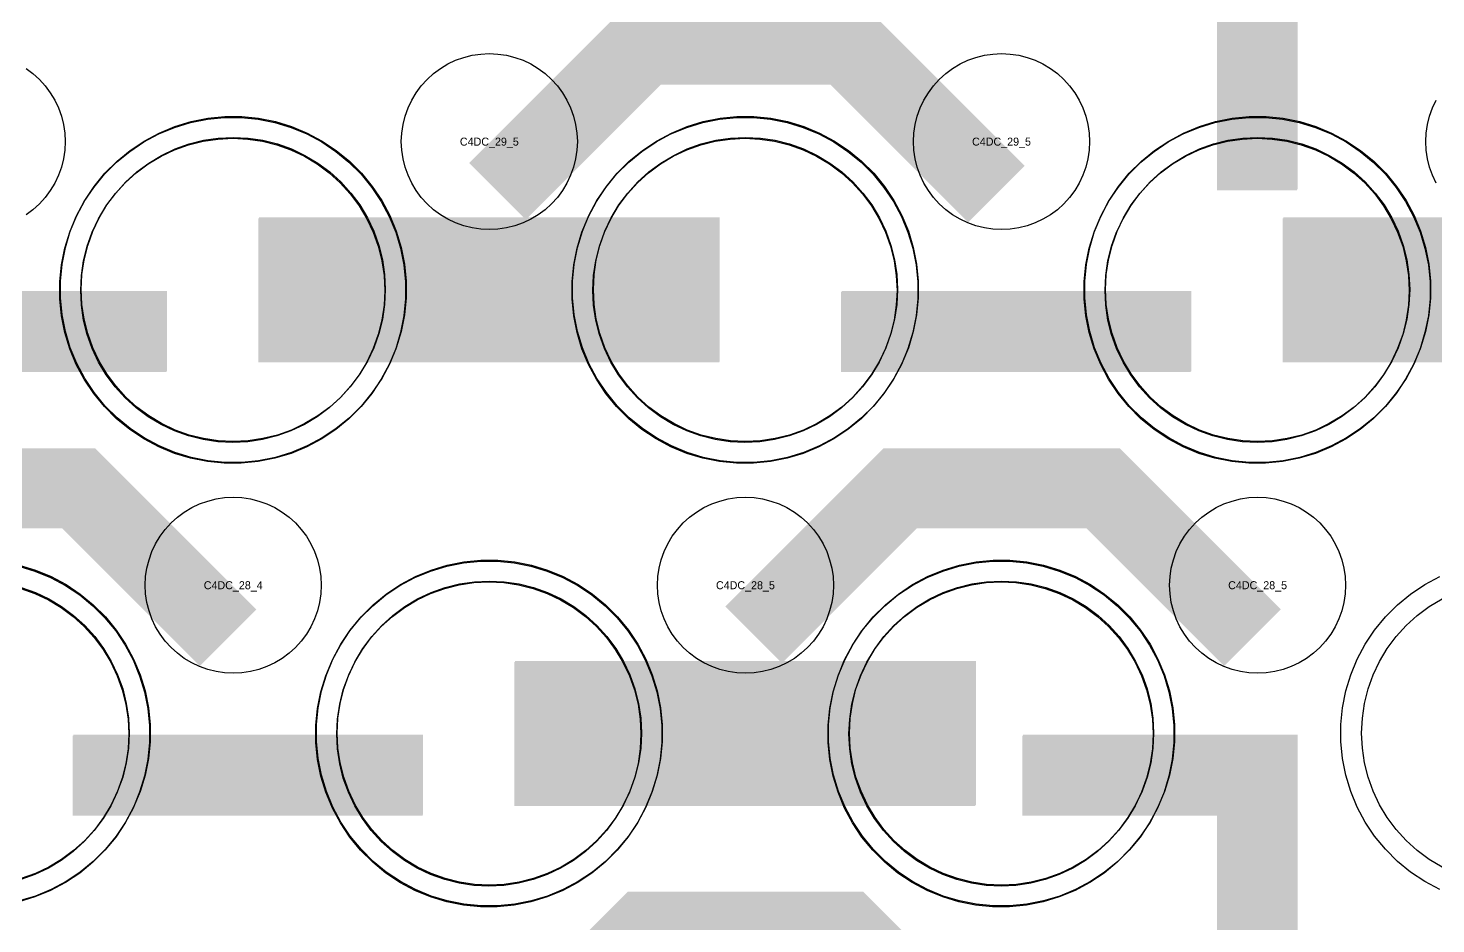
# Model space of a CAD drawing. Extents: x -11880 to 11880, y -14992 to 14992.
# Drawn here: x -10544.1 to -10104.3, y -11019.4 to -10739.6 of the extents above; entities that cross this region are included whole.
import ezdxf
from ezdxf.enums import TextEntityAlignment as Align

# ---------------------------------------------------------------- set-up
doc = ezdxf.new("R2010")
doc.units = 0
doc.header["$MEASUREMENT"] = 0
for name, color, linetype in [('GDS_775_DT_237', 138, 'CONTINUOUS'), ('RDL1_FS', 34, 'CONTINUOUS'), ('RDL_BS', 160, 'CONTINUOUS')]:
    doc.layers.add(name, color=color, linetype=linetype)

msp = doc.modelspace()

# ---------------------------------------------------------------- linework, layer by layer
at = {"layer": 'RDL1_FS', "color": 241, "true_color": 0xf7abae}
for points in [[(-10480.149, -10868.996), (-10484.806, -10868.767), (-10489.417, -10868.083), (-10493.94, -10866.951), (-10498.33, -10865.379), (-10502.544, -10863.387), (-10506.544, -10860.989), (-10510.289, -10858.211), (-10513.743, -10855.081), (-10516.873, -10851.627), (-10519.651, -10847.882), (-10522.049, -10843.882), (-10524.041, -10839.668), (-10525.613, -10835.278), (-10526.745, -10830.755), (-10527.429, -10826.144), (-10527.658, -10821.487), (-10527.429, -10816.83), (-10526.745, -10812.219), (-10525.613, -10807.696), (-10524.041, -10803.306), (-10522.049, -10799.092), (-10519.651, -10795.092), (-10516.873, -10791.347), (-10513.743, -10787.893), (-10510.289, -10784.763), (-10506.544, -10781.985), (-10502.544, -10779.587), (-10498.33, -10777.595), (-10493.94, -10776.023), (-10489.417, -10774.891), (-10484.806, -10774.207), (-10480.149, -10773.978), (-10475.492, -10774.207), (-10470.881, -10774.891), (-10466.358, -10776.023), (-10461.968, -10777.595), (-10457.754, -10779.587), (-10453.754, -10781.985), (-10450.009, -10784.763), (-10446.555, -10787.893), (-10443.425, -10791.347), (-10440.647, -10795.092), (-10438.249, -10799.092), (-10436.257, -10803.306), (-10434.685, -10807.696), (-10433.553, -10812.219), (-10432.869, -10816.83), (-10432.64, -10821.487), (-10432.869, -10826.144), (-10433.553, -10830.755), (-10434.685, -10835.278), (-10436.257, -10839.668), (-10438.249, -10843.882), (-10440.647, -10847.882), (-10443.425, -10851.627), (-10446.555, -10855.081), (-10450.009, -10858.211), (-10453.754, -10860.989), (-10457.754, -10863.387), (-10461.968, -10865.379), (-10466.358, -10866.951), (-10470.881, -10868.083), (-10475.492, -10868.767)], [(-10320.149, -10868.996), (-10324.806, -10868.767), (-10329.417, -10868.083), (-10333.94, -10866.951), (-10338.33, -10865.379), (-10342.544, -10863.387), (-10346.544, -10860.989), (-10350.289, -10858.211), (-10353.743, -10855.081), (-10356.873, -10851.627), (-10359.651, -10847.882), (-10362.049, -10843.882), (-10364.041, -10839.668), (-10365.613, -10835.278), (-10366.745, -10830.755), (-10367.429, -10826.144), (-10367.658, -10821.487), (-10367.429, -10816.83), (-10366.745, -10812.219), (-10365.613, -10807.696), (-10364.041, -10803.306), (-10362.049, -10799.092), (-10359.651, -10795.092), (-10356.873, -10791.347), (-10353.743, -10787.893), (-10350.289, -10784.763), (-10346.544, -10781.985), (-10342.544, -10779.587), (-10338.33, -10777.595), (-10333.94, -10776.023), (-10329.417, -10774.891), (-10324.806, -10774.207), (-10320.149, -10773.978), (-10315.492, -10774.207), (-10310.881, -10774.891), (-10306.358, -10776.023), (-10301.968, -10777.595), (-10297.754, -10779.587), (-10293.754, -10781.985), (-10290.009, -10784.763), (-10286.555, -10787.893), (-10283.425, -10791.347), (-10280.647, -10795.092), (-10278.249, -10799.092), (-10276.257, -10803.306), (-10274.685, -10807.696), (-10273.553, -10812.219), (-10272.869, -10816.83), (-10272.64, -10821.487), (-10272.869, -10826.144), (-10273.553, -10830.755), (-10274.685, -10835.278), (-10276.257, -10839.668), (-10278.249, -10843.882), (-10280.647, -10847.882), (-10283.425, -10851.627), (-10286.555, -10855.081), (-10290.009, -10858.211), (-10293.754, -10860.989), (-10297.754, -10863.387), (-10301.968, -10865.379), (-10306.358, -10866.951), (-10310.881, -10868.083), (-10315.492, -10868.767)], [(-10160.149, -10868.996), (-10164.806, -10868.767), (-10169.417, -10868.083), (-10173.94, -10866.951), (-10178.33, -10865.379), (-10182.544, -10863.387), (-10186.544, -10860.989), (-10190.289, -10858.211), (-10193.743, -10855.081), (-10196.873, -10851.627), (-10199.651, -10847.882), (-10202.049, -10843.882), (-10204.041, -10839.668), (-10205.613, -10835.278), (-10206.745, -10830.755), (-10207.429, -10826.144), (-10207.658, -10821.487), (-10207.429, -10816.83), (-10206.745, -10812.219), (-10205.613, -10807.696), (-10204.041, -10803.306), (-10202.049, -10799.092), (-10199.651, -10795.092), (-10196.873, -10791.347), (-10193.743, -10787.893), (-10190.289, -10784.763), (-10186.544, -10781.985), (-10182.544, -10779.587), (-10178.33, -10777.595), (-10173.94, -10776.023), (-10169.417, -10774.891), (-10164.806, -10774.207), (-10160.149, -10773.978), (-10155.492, -10774.207), (-10150.881, -10774.891), (-10146.358, -10776.023), (-10141.968, -10777.595), (-10137.754, -10779.587), (-10133.754, -10781.985), (-10130.009, -10784.763), (-10126.555, -10787.893), (-10123.425, -10791.347), (-10120.647, -10795.092), (-10118.249, -10799.092), (-10116.257, -10803.306), (-10114.685, -10807.696), (-10113.553, -10812.219), (-10112.869, -10816.83), (-10112.64, -10821.487), (-10112.869, -10826.144), (-10113.553, -10830.755), (-10114.685, -10835.278), (-10116.257, -10839.668), (-10118.249, -10843.882), (-10120.647, -10847.882), (-10123.425, -10851.627), (-10126.555, -10855.081), (-10130.009, -10858.211), (-10133.754, -10860.989), (-10137.754, -10863.387), (-10141.968, -10865.379), (-10146.358, -10866.951), (-10150.881, -10868.083), (-10155.492, -10868.767)], [(-10400.149, -11007.561), (-10404.806, -11007.332), (-10409.417, -11006.648), (-10413.94, -11005.516), (-10418.33, -11003.944), (-10422.544, -11001.952), (-10426.544, -10999.554), (-10430.289, -10996.776), (-10433.743, -10993.646), (-10436.873, -10990.192), (-10439.651, -10986.447), (-10442.049, -10982.447), (-10444.041, -10978.233), (-10445.613, -10973.843), (-10446.745, -10969.32), (-10447.429, -10964.709), (-10447.658, -10960.052), (-10447.429, -10955.395), (-10446.745, -10950.784), (-10445.613, -10946.261), (-10444.041, -10941.871), (-10442.049, -10937.657), (-10439.651, -10933.657), (-10436.873, -10929.912), (-10433.743, -10926.458), (-10430.289, -10923.328), (-10426.544, -10920.55), (-10422.544, -10918.152), (-10418.33, -10916.16), (-10413.94, -10914.588), (-10409.417, -10913.456), (-10404.806, -10912.772), (-10400.149, -10912.543), (-10395.492, -10912.772), (-10390.881, -10913.456), (-10386.358, -10914.588), (-10381.968, -10916.16), (-10377.754, -10918.152), (-10373.754, -10920.55), (-10370.009, -10923.328), (-10366.555, -10926.458), (-10363.425, -10929.912), (-10360.647, -10933.657), (-10358.249, -10937.657), (-10356.257, -10941.871), (-10354.685, -10946.261), (-10353.553, -10950.784), (-10352.869, -10955.395), (-10352.64, -10960.052), (-10352.869, -10964.709), (-10353.553, -10969.32), (-10354.685, -10973.843), (-10356.257, -10978.233), (-10358.249, -10982.447), (-10360.647, -10986.447), (-10363.425, -10990.192), (-10366.555, -10993.646), (-10370.009, -10996.776), (-10373.754, -10999.554), (-10377.754, -11001.952), (-10381.968, -11003.944), (-10386.358, -11005.516), (-10390.881, -11006.648), (-10395.492, -11007.332)], [(-10240.149, -11007.561), (-10244.806, -11007.332), (-10249.417, -11006.648), (-10253.94, -11005.516), (-10258.33, -11003.944), (-10262.544, -11001.952), (-10266.544, -10999.554), (-10270.289, -10996.776), (-10273.743, -10993.646), (-10276.873, -10990.192), (-10279.651, -10986.447), (-10282.049, -10982.447), (-10284.041, -10978.233), (-10285.613, -10973.843), (-10286.745, -10969.32), (-10287.429, -10964.709), (-10287.658, -10960.052), (-10287.429, -10955.395), (-10286.745, -10950.784), (-10285.613, -10946.261), (-10284.041, -10941.871), (-10282.049, -10937.657), (-10279.651, -10933.657), (-10276.873, -10929.912), (-10273.743, -10926.458), (-10270.289, -10923.328), (-10266.544, -10920.55), (-10262.544, -10918.152), (-10258.33, -10916.16), (-10253.94, -10914.588), (-10249.417, -10913.456), (-10244.806, -10912.772), (-10240.149, -10912.543), (-10235.492, -10912.772), (-10230.881, -10913.456), (-10226.358, -10914.588), (-10221.968, -10916.16), (-10217.754, -10918.152), (-10213.754, -10920.55), (-10210.009, -10923.328), (-10206.555, -10926.458), (-10203.425, -10929.912), (-10200.647, -10933.657), (-10198.249, -10937.657), (-10196.257, -10941.871), (-10194.685, -10946.261), (-10193.553, -10950.784), (-10192.869, -10955.395), (-10192.64, -10960.052), (-10192.869, -10964.709), (-10193.553, -10969.32), (-10194.685, -10973.843), (-10196.257, -10978.233), (-10198.249, -10982.447), (-10200.647, -10986.447), (-10203.425, -10990.192), (-10206.555, -10993.646), (-10210.009, -10996.776), (-10213.754, -10999.554), (-10217.754, -11001.952), (-10221.968, -11003.944), (-10226.358, -11005.516), (-10230.881, -11006.648), (-10235.492, -11007.332)]]:
    msp.add_lwpolyline(points, close=True, dxfattribs=at)
at = {"layer": 'RDL1_FS'}
for points in [[(-10480, -10868.714), (-10484.657, -10868.485), (-10489.268, -10867.801), (-10493.791, -10866.669), (-10498.181, -10865.097), (-10502.395, -10863.105), (-10506.395, -10860.707), (-10510.14, -10857.929), (-10513.594, -10854.799), (-10516.724, -10851.345), (-10519.502, -10847.6), (-10521.9, -10843.6), (-10523.892, -10839.386), (-10525.464, -10834.996), (-10526.596, -10830.473), (-10527.28, -10825.862), (-10527.509, -10821.205), (-10527.28, -10816.548), (-10526.596, -10811.937), (-10525.464, -10807.414), (-10523.892, -10803.024), (-10521.9, -10798.81), (-10519.502, -10794.81), (-10516.724, -10791.065), (-10513.594, -10787.611), (-10510.14, -10784.481), (-10506.395, -10781.703), (-10502.395, -10779.305), (-10498.181, -10777.313), (-10493.791, -10775.741), (-10489.268, -10774.609), (-10484.657, -10773.925), (-10480, -10773.696), (-10475.343, -10773.925), (-10470.732, -10774.609), (-10466.209, -10775.741), (-10461.819, -10777.313), (-10457.605, -10779.305), (-10453.605, -10781.703), (-10449.86, -10784.481), (-10446.406, -10787.611), (-10443.276, -10791.065), (-10440.498, -10794.81), (-10438.1, -10798.81), (-10436.108, -10803.024), (-10434.536, -10807.414), (-10433.404, -10811.937), (-10432.72, -10816.548), (-10432.491, -10821.205), (-10432.72, -10825.862), (-10433.404, -10830.473), (-10434.536, -10834.996), (-10436.108, -10839.386), (-10438.1, -10843.6), (-10440.498, -10847.6), (-10443.276, -10851.345), (-10446.406, -10854.799), (-10449.86, -10857.929), (-10453.605, -10860.707), (-10457.605, -10863.105), (-10461.819, -10865.097), (-10466.209, -10866.669), (-10470.732, -10867.801), (-10475.343, -10868.485)], [(-10320, -10868.714), (-10324.657, -10868.485), (-10329.268, -10867.801), (-10333.791, -10866.669), (-10338.181, -10865.097), (-10342.395, -10863.105), (-10346.395, -10860.707), (-10350.14, -10857.929), (-10353.594, -10854.799), (-10356.724, -10851.345), (-10359.502, -10847.6), (-10361.9, -10843.6), (-10363.892, -10839.386), (-10365.464, -10834.996), (-10366.596, -10830.473), (-10367.28, -10825.862), (-10367.509, -10821.205), (-10367.28, -10816.548), (-10366.596, -10811.937), (-10365.464, -10807.414), (-10363.892, -10803.024), (-10361.9, -10798.81), (-10359.502, -10794.81), (-10356.724, -10791.065), (-10353.594, -10787.611), (-10350.14, -10784.481), (-10346.395, -10781.703), (-10342.395, -10779.305), (-10338.181, -10777.313), (-10333.791, -10775.741), (-10329.268, -10774.609), (-10324.657, -10773.925), (-10320, -10773.696), (-10315.343, -10773.925), (-10310.732, -10774.609), (-10306.209, -10775.741), (-10301.819, -10777.313), (-10297.605, -10779.305), (-10293.605, -10781.703), (-10289.86, -10784.481), (-10286.406, -10787.611), (-10283.276, -10791.065), (-10280.498, -10794.81), (-10278.1, -10798.81), (-10276.108, -10803.024), (-10274.536, -10807.414), (-10273.404, -10811.937), (-10272.72, -10816.548), (-10272.491, -10821.205), (-10272.72, -10825.862), (-10273.404, -10830.473), (-10274.536, -10834.996), (-10276.108, -10839.386), (-10278.1, -10843.6), (-10280.498, -10847.6), (-10283.276, -10851.345), (-10286.406, -10854.799), (-10289.86, -10857.929), (-10293.605, -10860.707), (-10297.605, -10863.105), (-10301.819, -10865.097), (-10306.209, -10866.669), (-10310.732, -10867.801), (-10315.343, -10868.485)], [(-10160, -10868.714), (-10164.657, -10868.485), (-10169.268, -10867.801), (-10173.791, -10866.669), (-10178.181, -10865.097), (-10182.395, -10863.105), (-10186.395, -10860.707), (-10190.14, -10857.929), (-10193.594, -10854.799), (-10196.724, -10851.345), (-10199.502, -10847.6), (-10201.9, -10843.6), (-10203.892, -10839.386), (-10205.464, -10834.996), (-10206.596, -10830.473), (-10207.28, -10825.862), (-10207.509, -10821.205), (-10207.28, -10816.548), (-10206.596, -10811.937), (-10205.464, -10807.414), (-10203.892, -10803.024), (-10201.9, -10798.81), (-10199.502, -10794.81), (-10196.724, -10791.065), (-10193.594, -10787.611), (-10190.14, -10784.481), (-10186.395, -10781.703), (-10182.395, -10779.305), (-10178.181, -10777.313), (-10173.791, -10775.741), (-10169.268, -10774.609), (-10164.657, -10773.925), (-10160, -10773.696), (-10155.343, -10773.925), (-10150.732, -10774.609), (-10146.209, -10775.741), (-10141.819, -10777.313), (-10137.605, -10779.305), (-10133.605, -10781.703), (-10129.86, -10784.481), (-10126.406, -10787.611), (-10123.276, -10791.065), (-10120.498, -10794.81), (-10118.1, -10798.81), (-10116.108, -10803.024), (-10114.536, -10807.414), (-10113.404, -10811.937), (-10112.72, -10816.548), (-10112.491, -10821.205), (-10112.72, -10825.862), (-10113.404, -10830.473), (-10114.536, -10834.996), (-10116.108, -10839.386), (-10118.1, -10843.6), (-10120.498, -10847.6), (-10123.276, -10851.345), (-10126.406, -10854.799), (-10129.86, -10857.929), (-10133.605, -10860.707), (-10137.605, -10863.105), (-10141.819, -10865.097), (-10146.209, -10866.669), (-10150.732, -10867.801), (-10155.343, -10868.485)], [(-10400, -11007.279), (-10404.657, -11007.05), (-10409.268, -11006.366), (-10413.791, -11005.234), (-10418.181, -11003.662), (-10422.395, -11001.67), (-10426.395, -10999.272), (-10430.14, -10996.494), (-10433.594, -10993.364), (-10436.724, -10989.91), (-10439.502, -10986.165), (-10441.9, -10982.165), (-10443.892, -10977.951), (-10445.464, -10973.561), (-10446.596, -10969.038), (-10447.28, -10964.427), (-10447.509, -10959.77), (-10447.28, -10955.113), (-10446.596, -10950.502), (-10445.464, -10945.979), (-10443.892, -10941.589), (-10441.9, -10937.375), (-10439.502, -10933.375), (-10436.724, -10929.63), (-10433.594, -10926.176), (-10430.14, -10923.046), (-10426.395, -10920.268), (-10422.395, -10917.87), (-10418.181, -10915.878), (-10413.791, -10914.306), (-10409.268, -10913.174), (-10404.657, -10912.49), (-10400, -10912.261), (-10395.343, -10912.49), (-10390.732, -10913.174), (-10386.209, -10914.306), (-10381.819, -10915.878), (-10377.605, -10917.87), (-10373.605, -10920.268), (-10369.86, -10923.046), (-10366.406, -10926.176), (-10363.276, -10929.63), (-10360.498, -10933.375), (-10358.1, -10937.375), (-10356.108, -10941.589), (-10354.536, -10945.979), (-10353.404, -10950.502), (-10352.72, -10955.113), (-10352.491, -10959.77), (-10352.72, -10964.427), (-10353.404, -10969.038), (-10354.536, -10973.561), (-10356.108, -10977.951), (-10358.1, -10982.165), (-10360.498, -10986.165), (-10363.276, -10989.91), (-10366.406, -10993.364), (-10369.86, -10996.494), (-10373.605, -10999.272), (-10377.605, -11001.67), (-10381.819, -11003.662), (-10386.209, -11005.234), (-10390.732, -11006.366), (-10395.343, -11007.05)], [(-10240, -11007.279), (-10244.657, -11007.05), (-10249.268, -11006.366), (-10253.791, -11005.234), (-10258.181, -11003.662), (-10262.395, -11001.67), (-10266.395, -10999.272), (-10270.14, -10996.494), (-10273.594, -10993.364), (-10276.724, -10989.91), (-10279.502, -10986.165), (-10281.9, -10982.165), (-10283.892, -10977.951), (-10285.464, -10973.561), (-10286.596, -10969.038), (-10287.28, -10964.427), (-10287.509, -10959.77), (-10287.28, -10955.113), (-10286.596, -10950.502), (-10285.464, -10945.979), (-10283.892, -10941.589), (-10281.9, -10937.375), (-10279.502, -10933.375), (-10276.724, -10929.63), (-10273.594, -10926.176), (-10270.14, -10923.046), (-10266.395, -10920.268), (-10262.395, -10917.87), (-10258.181, -10915.878), (-10253.791, -10914.306), (-10249.268, -10913.174), (-10244.657, -10912.49), (-10240, -10912.261), (-10235.343, -10912.49), (-10230.732, -10913.174), (-10226.209, -10914.306), (-10221.819, -10915.878), (-10217.605, -10917.87), (-10213.605, -10920.268), (-10209.86, -10923.046), (-10206.406, -10926.176), (-10203.276, -10929.63), (-10200.498, -10933.375), (-10198.1, -10937.375), (-10196.108, -10941.589), (-10194.536, -10945.979), (-10193.404, -10950.502), (-10192.72, -10955.113), (-10192.491, -10959.77), (-10192.72, -10964.427), (-10193.404, -10969.038), (-10194.536, -10973.561), (-10196.108, -10977.951), (-10198.1, -10982.165), (-10200.498, -10986.165), (-10203.276, -10989.91), (-10206.406, -10993.364), (-10209.86, -10996.494), (-10213.605, -10999.272), (-10217.605, -11001.67), (-10221.819, -11003.662), (-10226.209, -11005.234), (-10230.732, -11006.366), (-10235.343, -11007.05)]]:
    msp.add_lwpolyline(points, close=True, dxfattribs=at)
at = {"layer": 'RDL1_FS', "color": 241, "true_color": 0xf7abae}
for points in [[(-10472.147, -10821.487, 45, 45, 0), (-10400.147, -10821.487, 45, 45, 0)], [(-10400.147, -10821.487, 45, 45, 0), (-10328.147, -10821.487, 45, 45, 0)], [(-10152.147, -10821.487, 45, 45, 0), (-10080.147, -10821.487, 45, 45, 0)], [(-10392.147, -10960.052, 45, 45, 0), (-10320.147, -10960.052, 45, 45, 0)], [(-10320.147, -10960.052, 45, 45, 0), (-10248.147, -10960.052, 45, 45, 0)]]:
    msp.add_lwpolyline(points, format="xyseb", dxfattribs=at)
at = {"layer": 'RDL1_FS'}
for points in [[(-10471.998, -10821.205, 45, 45, 0), (-10399.998, -10821.205, 45, 45, 0)], [(-10399.998, -10821.205, 45, 45, 0), (-10327.998, -10821.205, 45, 45, 0)], [(-10151.998, -10821.205, 45, 45, 0), (-10079.998, -10821.205, 45, 45, 0)], [(-10391.998, -10959.77, 45, 45, 0), (-10319.998, -10959.77, 45, 45, 0)], [(-10319.998, -10959.77, 45, 45, 0), (-10247.998, -10959.77, 45, 45, 0)]]:
    msp.add_lwpolyline(points, format="xyseb", dxfattribs=at)
for points in [[(-10546.209, -10914.306), (-10541.819, -10915.878), (-10537.605, -10917.87), (-10533.605, -10920.268), (-10529.86, -10923.046), (-10526.406, -10926.176), (-10523.276, -10929.63), (-10520.498, -10933.375), (-10518.1, -10937.375), (-10516.108, -10941.589), (-10514.536, -10945.979), (-10513.404, -10950.502), (-10512.72, -10955.113), (-10512.491, -10959.77), (-10512.72, -10964.427), (-10513.404, -10969.038), (-10514.536, -10973.561), (-10516.108, -10977.951), (-10518.1, -10982.165), (-10520.498, -10986.165), (-10523.276, -10989.91), (-10526.406, -10993.364), (-10529.86, -10996.494), (-10533.605, -10999.272), (-10537.605, -11001.67), (-10541.819, -11003.662), (-10546.209, -11005.234)], [(-10102.395, -11001.67), (-10106.395, -10999.272), (-10110.14, -10996.494), (-10113.594, -10993.364), (-10116.724, -10989.91), (-10119.502, -10986.165), (-10121.9, -10982.165), (-10123.892, -10977.951), (-10125.464, -10973.561), (-10126.596, -10969.038), (-10127.28, -10964.427), (-10127.509, -10959.77), (-10127.28, -10955.113), (-10126.596, -10950.502), (-10125.464, -10945.979), (-10123.892, -10941.589), (-10121.9, -10937.375), (-10119.502, -10933.375), (-10116.724, -10929.63), (-10113.594, -10926.176), (-10110.14, -10923.046), (-10106.395, -10920.268), (-10102.395, -10917.87)]]:
    msp.add_lwpolyline(points, dxfattribs=at)
at = {"layer": 'RDL1_FS', "color": 241, "true_color": 0xf7abae}
msp.add_lwpolyline([(-10546.358, -10914.588), (-10541.968, -10916.16), (-10537.754, -10918.152), (-10533.754, -10920.55), (-10530.009, -10923.328), (-10526.555, -10926.458), (-10523.425, -10929.912), (-10520.647, -10933.657), (-10518.249, -10937.657), (-10516.257, -10941.871), (-10514.685, -10946.261), (-10513.553, -10950.784), (-10512.869, -10955.395), (-10512.64, -10960.052), (-10512.869, -10964.709), (-10513.553, -10969.32), (-10514.685, -10973.843), (-10516.257, -10978.233), (-10518.249, -10982.447), (-10520.647, -10986.447), (-10523.425, -10990.192), (-10526.555, -10993.646), (-10530.009, -10996.776), (-10533.754, -10999.554), (-10537.754, -11001.952), (-10541.968, -11003.944), (-10546.358, -11005.516)], dxfattribs=at)
at = {"layer": 'RDL_BS', "color": 241, "true_color": 0xf7abae}
for points in [[(-10160.149, -10790.197, 25, 25, 0), (-10160.149, -10683.42, 25, 25, 0)], [(-10160.149, -10790.197, 25, 25, 0), (-10160.149, -10683.42, 25, 25, 0)], [(-10610.133, -10834.5, 25, 25, 0), (-10500.868, -10834.5, 25, 25, 0)], [(-10290.133, -10834.5, 25, 25, 0), (-10180.868, -10834.5, 25, 25, 0)], [(-10160.149, -11067.327, 25, 25, 0), (-10160.149, -10960.55, 25, 25, 0)], [(-10160.149, -11067.327, 25, 25, 0), (-10160.149, -10960.55, 25, 25, 0)], [(-10530.133, -10973.065, 25, 25, 0), (-10420.868, -10973.065, 25, 25, 0)], [(-10147.649, -10973.05, 25, 25, 0), (-10233.482, -10973.05, 25, 25, 0)], [(-10147.649, -10973.05, 25, 25, 0), (-10212.316, -10973.05, 25, 25, 0)]]:
    msp.add_lwpolyline(points, format="xyseb", dxfattribs=at)
at = {"layer": 'RDL_BS'}
for points in [[(-10160, -10789.915, 25, 25, 0), (-10160, -10683.138, 25, 25, 0)], [(-10160, -10789.915, 25, 25, 0), (-10160, -10683.138, 25, 25, 0)], [(-10397.438, -10790.519, 25, 25, 0), (-10351.623, -10744.704, 25, 25, 0), (-10318.07, -10744.704, 25, 25, 0)], [(-10241.599, -10791.418, 25, 25, 0), (-10288.313, -10744.704, 25, 25, 0), (-10318.071, -10744.704, 25, 25, 0)], [(-10609.984, -10834.218, 25, 25, 0), (-10500.719, -10834.218, 25, 25, 0)], [(-10289.984, -10834.218, 25, 25, 0), (-10180.719, -10834.218, 25, 25, 0)], [(-10481.599, -10929.983, 25, 25, 0), (-10528.313, -10883.269, 25, 25, 0), (-10558.071, -10883.269, 25, 25, 0)], [(-10317.438, -10929.084, 25, 25, 0), (-10271.623, -10883.269, 25, 25, 0), (-10238.07, -10883.269, 25, 25, 0)], [(-10161.599, -10929.983, 25, 25, 0), (-10208.313, -10883.269, 25, 25, 0), (-10238.071, -10883.269, 25, 25, 0)], [(-10160, -11067.045, 25, 25, 0), (-10160, -10960.268, 25, 25, 0)], [(-10160, -11067.045, 25, 25, 0), (-10160, -10960.268, 25, 25, 0)], [(-10529.984, -10972.783, 25, 25, 0), (-10420.719, -10972.783, 25, 25, 0)], [(-10147.5, -10972.768, 25, 25, 0), (-10233.333, -10972.768, 25, 25, 0)], [(-10147.5, -10972.768, 25, 25, 0), (-10212.167, -10972.768, 25, 25, 0)], [(-10397.438, -11067.649, 25, 25, 0), (-10351.623, -11021.834, 25, 25, 0), (-10318.07, -11021.834, 25, 25, 0)], [(-10241.599, -11068.548, 25, 25, 0), (-10288.313, -11021.834, 25, 25, 0), (-10318.071, -11021.834, 25, 25, 0)]]:
    msp.add_lwpolyline(points, format="xyseb", dxfattribs=at)
for points in [[(-10400, -10802.511), (-10402.693, -10802.379), (-10405.365, -10801.983), (-10407.984, -10801.326), (-10410.519, -10800.419), (-10412.956, -10799.267), (-10415.28, -10797.874), (-10417.443, -10796.271), (-10419.442, -10794.459), (-10421.254, -10792.46), (-10422.857, -10790.297), (-10424.25, -10787.973), (-10425.402, -10785.536), (-10426.309, -10783.001), (-10426.966, -10780.382), (-10427.362, -10777.71), (-10427.494, -10775.017), (-10427.362, -10772.324), (-10426.966, -10769.652), (-10426.309, -10767.033), (-10425.402, -10764.498), (-10424.25, -10762.061), (-10422.857, -10759.737), (-10421.254, -10757.574), (-10419.442, -10755.575), (-10417.443, -10753.763), (-10415.28, -10752.16), (-10412.956, -10750.767), (-10410.519, -10749.615), (-10407.984, -10748.708), (-10405.365, -10748.051), (-10402.693, -10747.655), (-10400, -10747.523), (-10397.307, -10747.655), (-10394.635, -10748.051), (-10392.016, -10748.708), (-10389.481, -10749.615), (-10387.044, -10750.767), (-10384.72, -10752.16), (-10382.557, -10753.763), (-10380.558, -10755.575), (-10378.746, -10757.574), (-10377.143, -10759.737), (-10375.75, -10762.061), (-10374.598, -10764.498), (-10373.691, -10767.033), (-10373.034, -10769.652), (-10372.638, -10772.324), (-10372.506, -10775.017), (-10372.638, -10777.71), (-10373.034, -10780.382), (-10373.691, -10783.001), (-10374.598, -10785.536), (-10375.75, -10787.973), (-10377.143, -10790.297), (-10378.746, -10792.46), (-10380.558, -10794.459), (-10382.557, -10796.271), (-10384.72, -10797.874), (-10387.044, -10799.267), (-10389.481, -10800.419), (-10392.016, -10801.326), (-10394.635, -10801.983), (-10397.307, -10802.379)], [(-10240, -10802.511), (-10242.693, -10802.379), (-10245.365, -10801.983), (-10247.984, -10801.326), (-10250.519, -10800.419), (-10252.956, -10799.267), (-10255.28, -10797.874), (-10257.443, -10796.271), (-10259.442, -10794.459), (-10261.254, -10792.46), (-10262.857, -10790.297), (-10264.25, -10787.973), (-10265.402, -10785.536), (-10266.309, -10783.001), (-10266.966, -10780.382), (-10267.362, -10777.71), (-10267.494, -10775.017), (-10267.362, -10772.324), (-10266.966, -10769.652), (-10266.309, -10767.033), (-10265.402, -10764.498), (-10264.25, -10762.061), (-10262.857, -10759.737), (-10261.254, -10757.574), (-10259.442, -10755.575), (-10257.443, -10753.763), (-10255.28, -10752.16), (-10252.956, -10750.767), (-10250.519, -10749.615), (-10247.984, -10748.708), (-10245.365, -10748.051), (-10242.693, -10747.655), (-10240, -10747.523), (-10237.307, -10747.655), (-10234.635, -10748.051), (-10232.016, -10748.708), (-10229.481, -10749.615), (-10227.044, -10750.767), (-10224.72, -10752.16), (-10222.557, -10753.763), (-10220.558, -10755.575), (-10218.746, -10757.574), (-10217.143, -10759.737), (-10215.75, -10762.061), (-10214.598, -10764.498), (-10213.691, -10767.033), (-10213.034, -10769.652), (-10212.638, -10772.324), (-10212.506, -10775.017), (-10212.638, -10777.71), (-10213.034, -10780.382), (-10213.691, -10783.001), (-10214.598, -10785.536), (-10215.75, -10787.973), (-10217.143, -10790.297), (-10218.746, -10792.46), (-10220.558, -10794.459), (-10222.557, -10796.271), (-10224.72, -10797.874), (-10227.044, -10799.267), (-10229.481, -10800.419), (-10232.016, -10801.326), (-10234.635, -10801.983), (-10237.307, -10802.379)], [(-10482.644, -10875.205), (-10487.938, -10874.688), (-10493.165, -10873.642), (-10498.205, -10872.111), (-10503.115, -10870.08), (-10507.777, -10867.588), (-10512.191, -10864.641), (-10516.292, -10861.279), (-10520.074, -10857.497), (-10523.436, -10853.396), (-10526.383, -10848.982), (-10528.875, -10844.32), (-10530.906, -10839.41), (-10532.437, -10834.37), (-10533.483, -10829.143), (-10534, -10823.849), (-10534, -10818.561), (-10533.483, -10813.267), (-10532.437, -10808.04), (-10530.906, -10803), (-10528.875, -10798.09), (-10526.383, -10793.428), (-10523.436, -10789.014), (-10520.074, -10784.913), (-10516.292, -10781.131), (-10512.191, -10777.769), (-10507.777, -10774.822), (-10503.115, -10772.33), (-10498.205, -10770.299), (-10493.165, -10768.768), (-10487.938, -10767.722), (-10482.644, -10767.205), (-10477.356, -10767.205), (-10472.062, -10767.722), (-10466.835, -10768.768), (-10461.795, -10770.299), (-10456.885, -10772.33), (-10452.223, -10774.822), (-10447.809, -10777.769), (-10443.708, -10781.131), (-10439.926, -10784.913), (-10436.564, -10789.014), (-10433.617, -10793.428), (-10431.125, -10798.09), (-10429.094, -10803), (-10427.563, -10808.04), (-10426.517, -10813.267), (-10426, -10818.561), (-10426, -10823.849), (-10426.517, -10829.143), (-10427.563, -10834.37), (-10429.094, -10839.41), (-10431.125, -10844.32), (-10433.617, -10848.982), (-10436.564, -10853.396), (-10439.926, -10857.497), (-10443.708, -10861.279), (-10447.809, -10864.641), (-10452.223, -10867.588), (-10456.885, -10870.08), (-10461.795, -10872.111), (-10466.835, -10873.642), (-10472.062, -10874.688), (-10477.356, -10875.205)], [(-10322.644, -10875.205), (-10327.938, -10874.688), (-10333.165, -10873.642), (-10338.205, -10872.111), (-10343.115, -10870.08), (-10347.777, -10867.588), (-10352.191, -10864.641), (-10356.292, -10861.279), (-10360.074, -10857.497), (-10363.436, -10853.396), (-10366.383, -10848.982), (-10368.875, -10844.32), (-10370.906, -10839.41), (-10372.437, -10834.37), (-10373.483, -10829.143), (-10374, -10823.849), (-10374, -10818.561), (-10373.483, -10813.267), (-10372.437, -10808.04), (-10370.906, -10803), (-10368.875, -10798.09), (-10366.383, -10793.428), (-10363.436, -10789.014), (-10360.074, -10784.913), (-10356.292, -10781.131), (-10352.191, -10777.769), (-10347.777, -10774.822), (-10343.115, -10772.33), (-10338.205, -10770.299), (-10333.165, -10768.768), (-10327.938, -10767.722), (-10322.644, -10767.205), (-10317.356, -10767.205), (-10312.062, -10767.722), (-10306.835, -10768.768), (-10301.795, -10770.299), (-10296.885, -10772.33), (-10292.223, -10774.822), (-10287.809, -10777.769), (-10283.708, -10781.131), (-10279.926, -10784.913), (-10276.564, -10789.014), (-10273.617, -10793.428), (-10271.125, -10798.09), (-10269.094, -10803), (-10267.563, -10808.04), (-10266.517, -10813.267), (-10266, -10818.561), (-10266, -10823.849), (-10266.517, -10829.143), (-10267.563, -10834.37), (-10269.094, -10839.41), (-10271.125, -10844.32), (-10273.617, -10848.982), (-10276.564, -10853.396), (-10279.926, -10857.497), (-10283.708, -10861.279), (-10287.809, -10864.641), (-10292.223, -10867.588), (-10296.885, -10870.08), (-10301.795, -10872.111), (-10306.835, -10873.642), (-10312.062, -10874.688), (-10317.356, -10875.205)], [(-10162.644, -10875.205), (-10167.938, -10874.688), (-10173.165, -10873.642), (-10178.205, -10872.111), (-10183.115, -10870.08), (-10187.777, -10867.588), (-10192.191, -10864.641), (-10196.292, -10861.279), (-10200.074, -10857.497), (-10203.436, -10853.396), (-10206.383, -10848.982), (-10208.875, -10844.32), (-10210.906, -10839.41), (-10212.437, -10834.37), (-10213.483, -10829.143), (-10214, -10823.849), (-10214, -10818.561), (-10213.483, -10813.267), (-10212.437, -10808.04), (-10210.906, -10803), (-10208.875, -10798.09), (-10206.383, -10793.428), (-10203.436, -10789.014), (-10200.074, -10784.913), (-10196.292, -10781.131), (-10192.191, -10777.769), (-10187.777, -10774.822), (-10183.115, -10772.33), (-10178.205, -10770.299), (-10173.165, -10768.768), (-10167.938, -10767.722), (-10162.644, -10767.205), (-10157.356, -10767.205), (-10152.062, -10767.722), (-10146.835, -10768.768), (-10141.795, -10770.299), (-10136.885, -10772.33), (-10132.223, -10774.822), (-10127.809, -10777.769), (-10123.708, -10781.131), (-10119.926, -10784.913), (-10116.564, -10789.014), (-10113.617, -10793.428), (-10111.125, -10798.09), (-10109.094, -10803), (-10107.563, -10808.04), (-10106.517, -10813.267), (-10106, -10818.561), (-10106, -10823.849), (-10106.517, -10829.143), (-10107.563, -10834.37), (-10109.094, -10839.41), (-10111.125, -10844.32), (-10113.617, -10848.982), (-10116.564, -10853.396), (-10119.926, -10857.497), (-10123.708, -10861.279), (-10127.809, -10864.641), (-10132.223, -10867.588), (-10136.885, -10870.08), (-10141.795, -10872.111), (-10146.835, -10873.642), (-10152.062, -10874.688), (-10157.356, -10875.205)], [(-10480, -10941.076), (-10482.693, -10940.944), (-10485.365, -10940.548), (-10487.984, -10939.891), (-10490.519, -10938.984), (-10492.956, -10937.832), (-10495.28, -10936.439), (-10497.443, -10934.836), (-10499.442, -10933.024), (-10501.254, -10931.025), (-10502.857, -10928.862), (-10504.25, -10926.538), (-10505.402, -10924.101), (-10506.309, -10921.566), (-10506.966, -10918.947), (-10507.362, -10916.275), (-10507.494, -10913.582), (-10507.362, -10910.889), (-10506.966, -10908.217), (-10506.309, -10905.598), (-10505.402, -10903.063), (-10504.25, -10900.626), (-10502.857, -10898.302), (-10501.254, -10896.139), (-10499.442, -10894.14), (-10497.443, -10892.328), (-10495.28, -10890.725), (-10492.956, -10889.332), (-10490.519, -10888.18), (-10487.984, -10887.273), (-10485.365, -10886.616), (-10482.693, -10886.22), (-10480, -10886.088), (-10477.307, -10886.22), (-10474.635, -10886.616), (-10472.016, -10887.273), (-10469.481, -10888.18), (-10467.044, -10889.332), (-10464.72, -10890.725), (-10462.557, -10892.328), (-10460.558, -10894.14), (-10458.746, -10896.139), (-10457.143, -10898.302), (-10455.75, -10900.626), (-10454.598, -10903.063), (-10453.691, -10905.598), (-10453.034, -10908.217), (-10452.638, -10910.889), (-10452.506, -10913.582), (-10452.638, -10916.275), (-10453.034, -10918.947), (-10453.691, -10921.566), (-10454.598, -10924.101), (-10455.75, -10926.538), (-10457.143, -10928.862), (-10458.746, -10931.025), (-10460.558, -10933.024), (-10462.557, -10934.836), (-10464.72, -10936.439), (-10467.044, -10937.832), (-10469.481, -10938.984), (-10472.016, -10939.891), (-10474.635, -10940.548), (-10477.307, -10940.944)], [(-10320, -10941.076), (-10322.693, -10940.944), (-10325.365, -10940.548), (-10327.984, -10939.891), (-10330.519, -10938.984), (-10332.956, -10937.832), (-10335.28, -10936.439), (-10337.443, -10934.836), (-10339.442, -10933.024), (-10341.254, -10931.025), (-10342.857, -10928.862), (-10344.25, -10926.538), (-10345.402, -10924.101), (-10346.309, -10921.566), (-10346.966, -10918.947), (-10347.362, -10916.275), (-10347.494, -10913.582), (-10347.362, -10910.889), (-10346.966, -10908.217), (-10346.309, -10905.598), (-10345.402, -10903.063), (-10344.25, -10900.626), (-10342.857, -10898.302), (-10341.254, -10896.139), (-10339.442, -10894.14), (-10337.443, -10892.328), (-10335.28, -10890.725), (-10332.956, -10889.332), (-10330.519, -10888.18), (-10327.984, -10887.273), (-10325.365, -10886.616), (-10322.693, -10886.22), (-10320, -10886.088), (-10317.307, -10886.22), (-10314.635, -10886.616), (-10312.016, -10887.273), (-10309.481, -10888.18), (-10307.044, -10889.332), (-10304.72, -10890.725), (-10302.557, -10892.328), (-10300.558, -10894.14), (-10298.746, -10896.139), (-10297.143, -10898.302), (-10295.75, -10900.626), (-10294.598, -10903.063), (-10293.691, -10905.598), (-10293.034, -10908.217), (-10292.638, -10910.889), (-10292.506, -10913.582), (-10292.638, -10916.275), (-10293.034, -10918.947), (-10293.691, -10921.566), (-10294.598, -10924.101), (-10295.75, -10926.538), (-10297.143, -10928.862), (-10298.746, -10931.025), (-10300.558, -10933.024), (-10302.557, -10934.836), (-10304.72, -10936.439), (-10307.044, -10937.832), (-10309.481, -10938.984), (-10312.016, -10939.891), (-10314.635, -10940.548), (-10317.307, -10940.944)], [(-10160, -10941.076), (-10162.693, -10940.944), (-10165.365, -10940.548), (-10167.984, -10939.891), (-10170.519, -10938.984), (-10172.956, -10937.832), (-10175.28, -10936.439), (-10177.443, -10934.836), (-10179.442, -10933.024), (-10181.254, -10931.025), (-10182.857, -10928.862), (-10184.25, -10926.538), (-10185.402, -10924.101), (-10186.309, -10921.566), (-10186.966, -10918.947), (-10187.362, -10916.275), (-10187.494, -10913.582), (-10187.362, -10910.889), (-10186.966, -10908.217), (-10186.309, -10905.598), (-10185.402, -10903.063), (-10184.25, -10900.626), (-10182.857, -10898.302), (-10181.254, -10896.139), (-10179.442, -10894.14), (-10177.443, -10892.328), (-10175.28, -10890.725), (-10172.956, -10889.332), (-10170.519, -10888.18), (-10167.984, -10887.273), (-10165.365, -10886.616), (-10162.693, -10886.22), (-10160, -10886.088), (-10157.307, -10886.22), (-10154.635, -10886.616), (-10152.016, -10887.273), (-10149.481, -10888.18), (-10147.044, -10889.332), (-10144.72, -10890.725), (-10142.557, -10892.328), (-10140.558, -10894.14), (-10138.746, -10896.139), (-10137.143, -10898.302), (-10135.75, -10900.626), (-10134.598, -10903.063), (-10133.691, -10905.598), (-10133.034, -10908.217), (-10132.638, -10910.889), (-10132.506, -10913.582), (-10132.638, -10916.275), (-10133.034, -10918.947), (-10133.691, -10921.566), (-10134.598, -10924.101), (-10135.75, -10926.538), (-10137.143, -10928.862), (-10138.746, -10931.025), (-10140.558, -10933.024), (-10142.557, -10934.836), (-10144.72, -10936.439), (-10147.044, -10937.832), (-10149.481, -10938.984), (-10152.016, -10939.891), (-10154.635, -10940.548), (-10157.307, -10940.944)], [(-10402.644, -11013.77), (-10407.938, -11013.253), (-10413.165, -11012.207), (-10418.205, -11010.676), (-10423.115, -11008.645), (-10427.777, -11006.153), (-10432.191, -11003.206), (-10436.292, -10999.844), (-10440.074, -10996.062), (-10443.436, -10991.961), (-10446.383, -10987.547), (-10448.875, -10982.885), (-10450.906, -10977.975), (-10452.437, -10972.935), (-10453.483, -10967.708), (-10454, -10962.414), (-10454, -10957.126), (-10453.483, -10951.832), (-10452.437, -10946.605), (-10450.906, -10941.565), (-10448.875, -10936.655), (-10446.383, -10931.993), (-10443.436, -10927.579), (-10440.074, -10923.478), (-10436.292, -10919.696), (-10432.191, -10916.334), (-10427.777, -10913.387), (-10423.115, -10910.895), (-10418.205, -10908.864), (-10413.165, -10907.333), (-10407.938, -10906.287), (-10402.644, -10905.77), (-10397.356, -10905.77), (-10392.062, -10906.287), (-10386.835, -10907.333), (-10381.795, -10908.864), (-10376.885, -10910.895), (-10372.223, -10913.387), (-10367.809, -10916.334), (-10363.708, -10919.696), (-10359.926, -10923.478), (-10356.564, -10927.579), (-10353.617, -10931.993), (-10351.125, -10936.655), (-10349.094, -10941.565), (-10347.563, -10946.605), (-10346.517, -10951.832), (-10346, -10957.126), (-10346, -10962.414), (-10346.517, -10967.708), (-10347.563, -10972.935), (-10349.094, -10977.975), (-10351.125, -10982.885), (-10353.617, -10987.547), (-10356.564, -10991.961), (-10359.926, -10996.062), (-10363.708, -10999.844), (-10367.809, -11003.206), (-10372.223, -11006.153), (-10376.885, -11008.645), (-10381.795, -11010.676), (-10386.835, -11012.207), (-10392.062, -11013.253), (-10397.356, -11013.77)], [(-10242.644, -11013.77), (-10247.938, -11013.253), (-10253.165, -11012.207), (-10258.205, -11010.676), (-10263.115, -11008.645), (-10267.777, -11006.153), (-10272.191, -11003.206), (-10276.292, -10999.844), (-10280.074, -10996.062), (-10283.436, -10991.961), (-10286.383, -10987.547), (-10288.875, -10982.885), (-10290.906, -10977.975), (-10292.437, -10972.935), (-10293.483, -10967.708), (-10294, -10962.414), (-10294, -10957.126), (-10293.483, -10951.832), (-10292.437, -10946.605), (-10290.906, -10941.565), (-10288.875, -10936.655), (-10286.383, -10931.993), (-10283.436, -10927.579), (-10280.074, -10923.478), (-10276.292, -10919.696), (-10272.191, -10916.334), (-10267.777, -10913.387), (-10263.115, -10910.895), (-10258.205, -10908.864), (-10253.165, -10907.333), (-10247.938, -10906.287), (-10242.644, -10905.77), (-10237.356, -10905.77), (-10232.062, -10906.287), (-10226.835, -10907.333), (-10221.795, -10908.864), (-10216.885, -10910.895), (-10212.223, -10913.387), (-10207.809, -10916.334), (-10203.708, -10919.696), (-10199.926, -10923.478), (-10196.564, -10927.579), (-10193.617, -10931.993), (-10191.125, -10936.655), (-10189.094, -10941.565), (-10187.563, -10946.605), (-10186.517, -10951.832), (-10186, -10957.126), (-10186, -10962.414), (-10186.517, -10967.708), (-10187.563, -10972.935), (-10189.094, -10977.975), (-10191.125, -10982.885), (-10193.617, -10987.547), (-10196.564, -10991.961), (-10199.926, -10996.062), (-10203.708, -10999.844), (-10207.809, -11003.206), (-10212.223, -11006.153), (-10216.885, -11008.645), (-10221.795, -11010.676), (-10226.835, -11012.207), (-10232.062, -11013.253), (-10237.356, -11013.77)]]:
    msp.add_lwpolyline(points, close=True, dxfattribs=at)
for points in [[(-10544.72, -10752.16), (-10542.557, -10753.763), (-10540.558, -10755.575), (-10538.746, -10757.574), (-10537.143, -10759.737), (-10535.75, -10762.061), (-10534.598, -10764.498), (-10533.691, -10767.033), (-10533.034, -10769.652), (-10532.638, -10772.324), (-10532.506, -10775.017), (-10532.638, -10777.71), (-10533.034, -10780.382), (-10533.691, -10783.001), (-10534.598, -10785.536), (-10535.75, -10787.973), (-10537.143, -10790.297), (-10538.746, -10792.46), (-10540.558, -10794.459), (-10542.557, -10796.271), (-10544.72, -10797.874)], [(-10104.25, -10787.973), (-10105.402, -10785.536), (-10106.309, -10783.001), (-10106.966, -10780.382), (-10107.362, -10777.71), (-10107.494, -10775.017), (-10107.362, -10772.324), (-10106.966, -10769.652), (-10106.309, -10767.033), (-10105.402, -10764.498), (-10104.25, -10762.061)], [(-10546.835, -10907.333), (-10541.795, -10908.864), (-10536.885, -10910.895), (-10532.223, -10913.387), (-10527.809, -10916.334), (-10523.708, -10919.696), (-10519.926, -10923.478), (-10516.564, -10927.579), (-10513.617, -10931.993), (-10511.125, -10936.655), (-10509.094, -10941.565), (-10507.563, -10946.605), (-10506.517, -10951.832), (-10506, -10957.126), (-10506, -10962.414), (-10506.517, -10967.708), (-10507.563, -10972.935), (-10509.094, -10977.975), (-10511.125, -10982.885), (-10513.617, -10987.547), (-10516.564, -10991.961), (-10519.926, -10996.062), (-10523.708, -10999.844), (-10527.809, -11003.206), (-10532.223, -11006.153), (-10536.885, -11008.645), (-10541.795, -11010.676), (-10546.835, -11012.207)], [(-10103.115, -11008.645), (-10107.777, -11006.153), (-10112.191, -11003.206), (-10116.292, -10999.844), (-10120.074, -10996.062), (-10123.436, -10991.961), (-10126.383, -10987.547), (-10128.875, -10982.885), (-10130.906, -10977.975), (-10132.437, -10972.935), (-10133.483, -10967.708), (-10134, -10962.414), (-10134, -10957.126), (-10133.483, -10951.832), (-10132.437, -10946.605), (-10130.906, -10941.565), (-10128.875, -10936.655), (-10126.383, -10931.993), (-10123.436, -10927.579), (-10120.074, -10923.478), (-10116.292, -10919.696), (-10112.191, -10916.334), (-10107.777, -10913.387), (-10103.115, -10910.895)]]:
    msp.add_lwpolyline(points, dxfattribs=at)
at = {"layer": 'RDL_BS', "color": 241, "true_color": 0xf7abae}
for points in [[(-10482.793, -10875.487), (-10488.087, -10874.97), (-10493.314, -10873.924), (-10498.354, -10872.393), (-10503.264, -10870.362), (-10507.926, -10867.87), (-10512.34, -10864.923), (-10516.441, -10861.561), (-10520.223, -10857.779), (-10523.585, -10853.678), (-10526.532, -10849.264), (-10529.024, -10844.602), (-10531.055, -10839.692), (-10532.586, -10834.652), (-10533.632, -10829.425), (-10534.149, -10824.131), (-10534.149, -10818.843), (-10533.632, -10813.549), (-10532.586, -10808.322), (-10531.055, -10803.282), (-10529.024, -10798.372), (-10526.532, -10793.71), (-10523.585, -10789.296), (-10520.223, -10785.195), (-10516.441, -10781.413), (-10512.34, -10778.051), (-10507.926, -10775.104), (-10503.264, -10772.612), (-10498.354, -10770.581), (-10493.314, -10769.05), (-10488.087, -10768.004), (-10482.793, -10767.487), (-10477.505, -10767.487), (-10472.211, -10768.004), (-10466.984, -10769.05), (-10461.944, -10770.581), (-10457.034, -10772.612), (-10452.372, -10775.104), (-10447.958, -10778.051), (-10443.857, -10781.413), (-10440.075, -10785.195), (-10436.713, -10789.296), (-10433.766, -10793.71), (-10431.274, -10798.372), (-10429.243, -10803.282), (-10427.712, -10808.322), (-10426.666, -10813.549), (-10426.149, -10818.843), (-10426.149, -10824.131), (-10426.666, -10829.425), (-10427.712, -10834.652), (-10429.243, -10839.692), (-10431.274, -10844.602), (-10433.766, -10849.264), (-10436.713, -10853.678), (-10440.075, -10857.779), (-10443.857, -10861.561), (-10447.958, -10864.923), (-10452.372, -10867.87), (-10457.034, -10870.362), (-10461.944, -10872.393), (-10466.984, -10873.924), (-10472.211, -10874.97), (-10477.505, -10875.487)], [(-10322.793, -10875.487), (-10328.087, -10874.97), (-10333.314, -10873.924), (-10338.354, -10872.393), (-10343.264, -10870.362), (-10347.926, -10867.87), (-10352.34, -10864.923), (-10356.441, -10861.561), (-10360.223, -10857.779), (-10363.585, -10853.678), (-10366.532, -10849.264), (-10369.024, -10844.602), (-10371.055, -10839.692), (-10372.586, -10834.652), (-10373.632, -10829.425), (-10374.149, -10824.131), (-10374.149, -10818.843), (-10373.632, -10813.549), (-10372.586, -10808.322), (-10371.055, -10803.282), (-10369.024, -10798.372), (-10366.532, -10793.71), (-10363.585, -10789.296), (-10360.223, -10785.195), (-10356.441, -10781.413), (-10352.34, -10778.051), (-10347.926, -10775.104), (-10343.264, -10772.612), (-10338.354, -10770.581), (-10333.314, -10769.05), (-10328.087, -10768.004), (-10322.793, -10767.487), (-10317.505, -10767.487), (-10312.211, -10768.004), (-10306.984, -10769.05), (-10301.944, -10770.581), (-10297.034, -10772.612), (-10292.372, -10775.104), (-10287.958, -10778.051), (-10283.857, -10781.413), (-10280.075, -10785.195), (-10276.713, -10789.296), (-10273.766, -10793.71), (-10271.274, -10798.372), (-10269.243, -10803.282), (-10267.712, -10808.322), (-10266.666, -10813.549), (-10266.149, -10818.843), (-10266.149, -10824.131), (-10266.666, -10829.425), (-10267.712, -10834.652), (-10269.243, -10839.692), (-10271.274, -10844.602), (-10273.766, -10849.264), (-10276.713, -10853.678), (-10280.075, -10857.779), (-10283.857, -10861.561), (-10287.958, -10864.923), (-10292.372, -10867.87), (-10297.034, -10870.362), (-10301.944, -10872.393), (-10306.984, -10873.924), (-10312.211, -10874.97), (-10317.505, -10875.487)], [(-10162.793, -10875.487), (-10168.087, -10874.97), (-10173.314, -10873.924), (-10178.354, -10872.393), (-10183.264, -10870.362), (-10187.926, -10867.87), (-10192.34, -10864.923), (-10196.441, -10861.561), (-10200.223, -10857.779), (-10203.585, -10853.678), (-10206.532, -10849.264), (-10209.024, -10844.602), (-10211.055, -10839.692), (-10212.586, -10834.652), (-10213.632, -10829.425), (-10214.149, -10824.131), (-10214.149, -10818.843), (-10213.632, -10813.549), (-10212.586, -10808.322), (-10211.055, -10803.282), (-10209.024, -10798.372), (-10206.532, -10793.71), (-10203.585, -10789.296), (-10200.223, -10785.195), (-10196.441, -10781.413), (-10192.34, -10778.051), (-10187.926, -10775.104), (-10183.264, -10772.612), (-10178.354, -10770.581), (-10173.314, -10769.05), (-10168.087, -10768.004), (-10162.793, -10767.487), (-10157.505, -10767.487), (-10152.211, -10768.004), (-10146.984, -10769.05), (-10141.944, -10770.581), (-10137.034, -10772.612), (-10132.372, -10775.104), (-10127.958, -10778.051), (-10123.857, -10781.413), (-10120.075, -10785.195), (-10116.713, -10789.296), (-10113.766, -10793.71), (-10111.274, -10798.372), (-10109.243, -10803.282), (-10107.712, -10808.322), (-10106.666, -10813.549), (-10106.149, -10818.843), (-10106.149, -10824.131), (-10106.666, -10829.425), (-10107.712, -10834.652), (-10109.243, -10839.692), (-10111.274, -10844.602), (-10113.766, -10849.264), (-10116.713, -10853.678), (-10120.075, -10857.779), (-10123.857, -10861.561), (-10127.958, -10864.923), (-10132.372, -10867.87), (-10137.034, -10870.362), (-10141.944, -10872.393), (-10146.984, -10873.924), (-10152.211, -10874.97), (-10157.505, -10875.487)], [(-10402.793, -11014.052), (-10408.087, -11013.535), (-10413.314, -11012.489), (-10418.354, -11010.958), (-10423.264, -11008.927), (-10427.926, -11006.435), (-10432.34, -11003.488), (-10436.441, -11000.126), (-10440.223, -10996.344), (-10443.585, -10992.243), (-10446.532, -10987.829), (-10449.024, -10983.167), (-10451.055, -10978.257), (-10452.586, -10973.217), (-10453.632, -10967.99), (-10454.149, -10962.696), (-10454.149, -10957.408), (-10453.632, -10952.114), (-10452.586, -10946.887), (-10451.055, -10941.847), (-10449.024, -10936.937), (-10446.532, -10932.275), (-10443.585, -10927.861), (-10440.223, -10923.76), (-10436.441, -10919.978), (-10432.34, -10916.616), (-10427.926, -10913.669), (-10423.264, -10911.177), (-10418.354, -10909.146), (-10413.314, -10907.615), (-10408.087, -10906.569), (-10402.793, -10906.052), (-10397.505, -10906.052), (-10392.211, -10906.569), (-10386.984, -10907.615), (-10381.944, -10909.146), (-10377.034, -10911.177), (-10372.372, -10913.669), (-10367.958, -10916.616), (-10363.857, -10919.978), (-10360.075, -10923.76), (-10356.713, -10927.861), (-10353.766, -10932.275), (-10351.274, -10936.937), (-10349.243, -10941.847), (-10347.712, -10946.887), (-10346.666, -10952.114), (-10346.149, -10957.408), (-10346.149, -10962.696), (-10346.666, -10967.99), (-10347.712, -10973.217), (-10349.243, -10978.257), (-10351.274, -10983.167), (-10353.766, -10987.829), (-10356.713, -10992.243), (-10360.075, -10996.344), (-10363.857, -11000.126), (-10367.958, -11003.488), (-10372.372, -11006.435), (-10377.034, -11008.927), (-10381.944, -11010.958), (-10386.984, -11012.489), (-10392.211, -11013.535), (-10397.505, -11014.052)], [(-10242.793, -11014.052), (-10248.087, -11013.535), (-10253.314, -11012.489), (-10258.354, -11010.958), (-10263.264, -11008.927), (-10267.926, -11006.435), (-10272.34, -11003.488), (-10276.441, -11000.126), (-10280.223, -10996.344), (-10283.585, -10992.243), (-10286.532, -10987.829), (-10289.024, -10983.167), (-10291.055, -10978.257), (-10292.586, -10973.217), (-10293.632, -10967.99), (-10294.149, -10962.696), (-10294.149, -10957.408), (-10293.632, -10952.114), (-10292.586, -10946.887), (-10291.055, -10941.847), (-10289.024, -10936.937), (-10286.532, -10932.275), (-10283.585, -10927.861), (-10280.223, -10923.76), (-10276.441, -10919.978), (-10272.34, -10916.616), (-10267.926, -10913.669), (-10263.264, -10911.177), (-10258.354, -10909.146), (-10253.314, -10907.615), (-10248.087, -10906.569), (-10242.793, -10906.052), (-10237.505, -10906.052), (-10232.211, -10906.569), (-10226.984, -10907.615), (-10221.944, -10909.146), (-10217.034, -10911.177), (-10212.372, -10913.669), (-10207.958, -10916.616), (-10203.857, -10919.978), (-10200.075, -10923.76), (-10196.713, -10927.861), (-10193.766, -10932.275), (-10191.274, -10936.937), (-10189.243, -10941.847), (-10187.712, -10946.887), (-10186.666, -10952.114), (-10186.149, -10957.408), (-10186.149, -10962.696), (-10186.666, -10967.99), (-10187.712, -10973.217), (-10189.243, -10978.257), (-10191.274, -10983.167), (-10193.766, -10987.829), (-10196.713, -10992.243), (-10200.075, -10996.344), (-10203.857, -11000.126), (-10207.958, -11003.488), (-10212.372, -11006.435), (-10217.034, -11008.927), (-10221.944, -11010.958), (-10226.984, -11012.489), (-10232.211, -11013.535), (-10237.505, -11014.052)]]:
    msp.add_lwpolyline(points, close=True, dxfattribs=at)
msp.add_lwpolyline([(-10546.984, -10907.615), (-10541.944, -10909.146), (-10537.034, -10911.177), (-10532.372, -10913.669), (-10527.958, -10916.616), (-10523.857, -10919.978), (-10520.075, -10923.76), (-10516.713, -10927.861), (-10513.766, -10932.275), (-10511.274, -10936.937), (-10509.243, -10941.847), (-10507.712, -10946.887), (-10506.666, -10952.114), (-10506.149, -10957.408), (-10506.149, -10962.696), (-10506.666, -10967.99), (-10507.712, -10973.217), (-10509.243, -10978.257), (-10511.274, -10983.167), (-10513.766, -10987.829), (-10516.713, -10992.243), (-10520.075, -10996.344), (-10523.857, -11000.126), (-10527.958, -11003.488), (-10532.372, -11006.435), (-10537.034, -11008.927), (-10541.944, -11010.958), (-10546.984, -11012.489)], dxfattribs=at)

# ---------------------------------------------------------------- texts
at = {"layer": 'GDS_775_DT_237'}
for s, p in [('C4DC_29_5', (-10400, -10775.017)), ('C4DC_29_5', (-10400, -10775.017)), ('C4DC_29_5', (-10240, -10775.017)), ('C4DC_29_5', (-10240, -10775.017)), ('C4DC_28_4', (-10480, -10913.582)), ('C4DC_28_4', (-10480, -10913.582)), ('C4DC_28_5', (-10320, -10913.582)), ('C4DC_28_5', (-10320, -10913.582)), ('C4DC_28_5', (-10160, -10913.582)), ('C4DC_28_5', (-10160, -10913.582))]:
    msp.add_text(s, height=2.5, dxfattribs=at).set_placement(p, align=Align.MIDDLE_CENTER)

doc.saveas('drawing.dxf')
